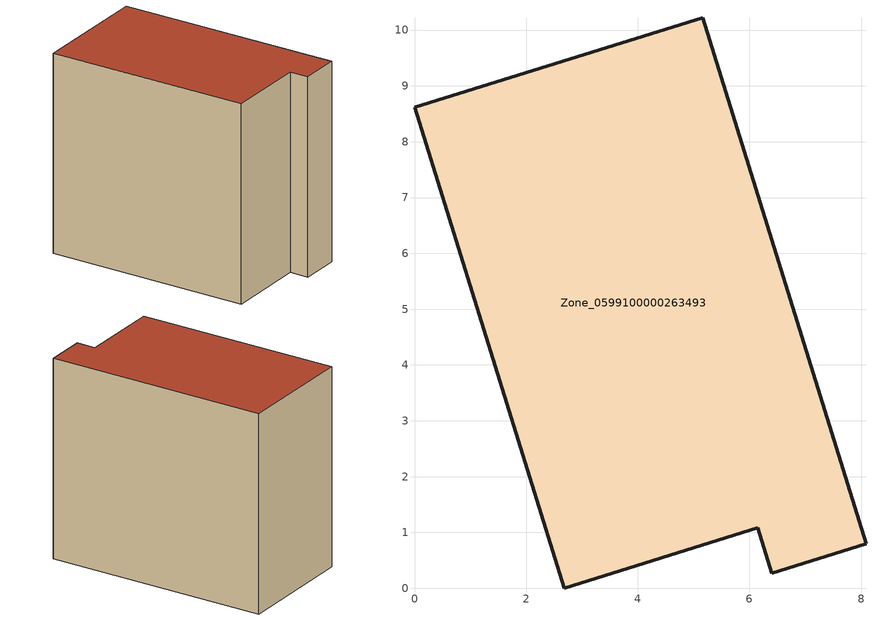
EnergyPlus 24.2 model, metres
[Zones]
Zone_0599100000263493
 floor ground (C_G): 0,8.62 5.16,10.22 8.09,0.8 6.4,0.27 6.15,1.08 2.68,0 z0
 wall outside (C_F): 5.16,10.22 0,8.62 2.68,0 6.15,1.08 6.4,0.27 8.09,0.8 5.16,10.22 z0:8.89
 roof outside (C_R): 8.09,0.8 5.16,10.22 0,8.62 2.68,0 6.15,1.08 6.4,0.27 z8.89
[BUILDING]
Pand.0599100000263493: North Axis=0; Terrain=City; Loads Convergence Tolerance Value=0.04; Temperature Convergence Tolerance Value=0.4; Solar Distribution=FullExterior; Maximum Number of Warmup Days=25; Minimum Number of Warmup Days=1
[Site:Location]
Rotterdam.The.Hague.AP_ZH_NLD Design_Conditions: Latitude=51.96; Longitude=4.45; Time Zone=1; Elevation=-4.5
[SITE:GROUNDTEMPERATURE:BUILDINGSURFACE]
18, 18, 18, 18, 18, 18, 18, 18, 18, 18, 18, 18
[MATERIAL] Thermal Absorptance=0.9; Solar Absorptance=0.7; Visible Absorptance=0.7
Name | Roughness | Thickness | Conductivity | Density | Specific Heat
G.TI.1975-1991 | MediumSmooth | 0.15 | 0.288461 | 540 | 1210
F.TI.1975-1991 | Rough | 0.3 | 0.230769 | 1920 | 840
R.TI.1975-1991 | MediumRough | 0.2 | 0.153846 | 1500 | 1000
[CONSTRUCTION]
C_G: G.TI.1975-1991
C_F: F.TI.1975-1991
C_R: R.TI.1975-1991
[ZONE]
Zone_0599100000263493: Type=1; Multiplier=1; Ceiling Height=Autocalculate; Volume=Autocalculate; Floor Area=autocalculate; Part of Total Floor Area=Yes
[ZONEINFILTRATION:DESIGNFLOWRATE]
Infil_Zone_0599100000263493: Zone or ZoneList or Space or SpaceList=Zone_0599100000263493; Schedule=AlwaysOn; Design Flow Rate Calculation Method=Flow/Area; Flow Rate per Floor Area=0.003; Constant Term Coefficient=1; Temperature Term Coefficient=0; Velocity Term Coefficient=0; Velocity Squared Term Coefficient=0
[HVACTEMPLATE:ZONE:IDEALLOADSAIRSYSTEM]
Zone_0599100000263493: Maximum Heating Supply Air Temperature=50; Minimum Cooling Supply Air Temperature=13; Maximum Heating Supply Air Humidity Ratio=0.0156; Minimum Cooling Supply Air Humidity Ratio=0.0077; Heating Limit=NoLimit; Cooling Limit=NoLimit; Dehumidification Control Type=ConstantSensibleHeatRatio; Cooling Sensible Heat Ratio=0.7; Dehumidification Setpoint=60; Humidification Control Type=None; Humidification Setpoint=30; Outdoor Air Method=None; Outdoor Air Flow Rate per Person=0.00944; Outdoor Air Flow Rate per Zone Floor Area=0; Outdoor Air Flow Rate per Zone=0; Demand Controlled Ventilation Type=None; Outdoor Air Economizer Type=NoEconomizer; Heat Recovery Type=None; Sensible Heat Recovery Effectiveness=0.7; Latent Heat Recovery Effectiveness=0.65
[ZONECONTROL:THERMOSTAT]
ThermostatControl_Zone_0599100000263493: Zone or ZoneList=Zone_0599100000263493; Control Type Schedule=DualSetpointControlType; Control 1=Thermostat_Zone_0599100000263493; Temperature Difference Between Cutout And Setpoint=0
[THERMOSTATSETPOINT:DUALSETPOINT]
Thermostat_Zone_0599100000263493: Heating Setpoint Temperature Schedule=HeatingSetpoint_Zone_0599100000263493; Cooling Setpoint Temperature Schedule=CoolingSetpoint_Zone_0599100000263493
[SCHEDULE:COMPACT]
HeatingSetpoint_Zone_0599100000263493: Through: 12/31, For: AllDays, Until: 24:00, 21
CoolingSetpoint_Zone_0599100000263493: Through: 12/31, For: AllDays, Until: 24:00, 24
DualSetpointControlType: Through: 12/31, For: AllDays, Until: 24:00, 4
AlwaysOn: Through: 12/31, For: AllDays, Until: 24:00, 1
